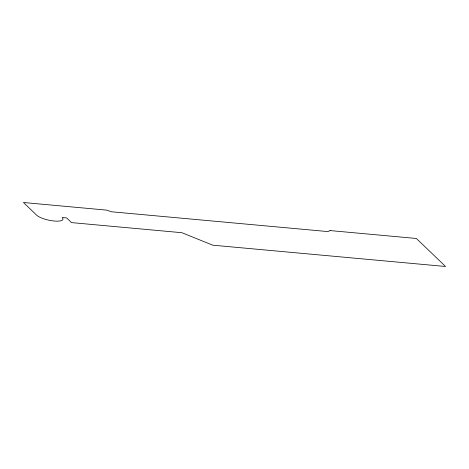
<?xml version="1.0" encoding="UTF-8"?>
<svg xmlns="http://www.w3.org/2000/svg" width="469" height="469" viewBox="0 0 469 469"><rect width="100%" height="100%" fill="white"/><g stroke="black" fill="none" stroke-linecap="round" stroke-linejoin="round"><path stroke-width="0.7" d="M330.106 230.578L327.86 231.58L111.604 211.783L106.574 210.118L23.45 202.508L36.664 215.201A13.918 3.858 12.4 0 0 54.252 221.022A13.918 3.858 12.4 0 0 62.096 217.516L66.639 217.933L71.505 222.605L181.937 232.712L212.709 245.181L445.55 266.492L416.372 238.475L330.106 230.578"/></g></svg>
